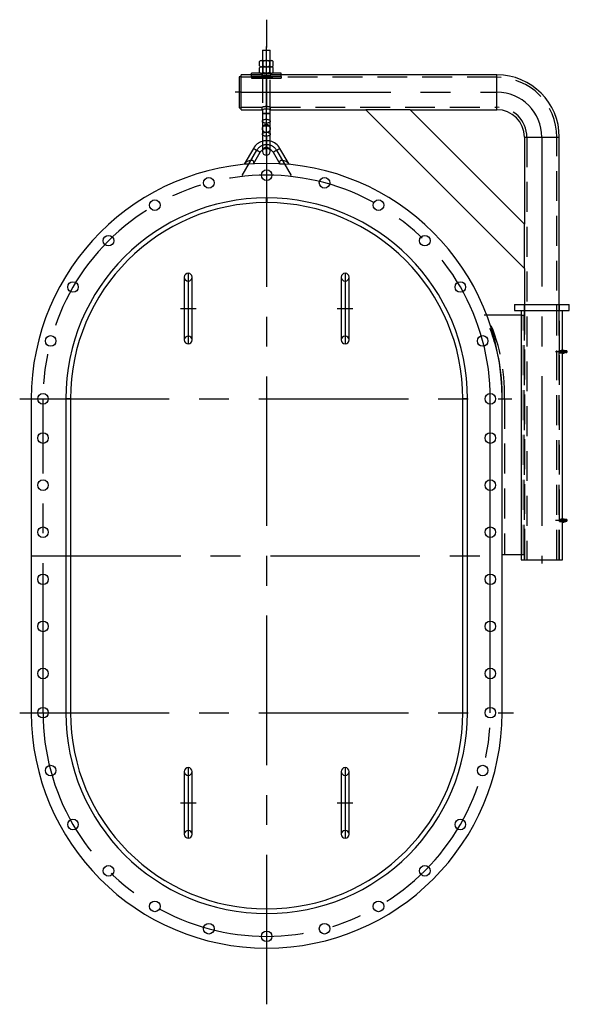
# Model space of a CAD drawing. Extents: x -1889 to 6398, y -470 to 1122.
# Drawn here: x -418.3 to -363.1, y 185.9 to 284.7 of the extents above; entities that cross this region are included whole.
import ezdxf

# ---------------------------------------------------------------- set-up
doc = ezdxf.new("R2010")
doc.units = 0
doc.header["$LTSCALE"] = 12
doc.header["$MEASUREMENT"] = 0
doc.linetypes.add('CENTER', pattern=[2, 1.25, -0.25, 0.25, -0.25])
doc.linetypes.add('HIDDEN', pattern=[0.375, 0.25, -0.125])
for name, color, linetype, lineweight in [('AM_0', 7, 'CONTINUOUS', 30), ('AM_3', 6, 'HIDDEN', 25), ('AM_7', 142, 'CENTER', 25)]:
    doc.layers.add(name, color=color, linetype=linetype, lineweight=lineweight)
for name, color, linetype in [('CENTER', 6, 'CENTER'), ('COVER', 3, 'CONTINUOUS'), ('EXTERNALS', 3, 'CONTINUOUS'), ('NECK', 242, 'CONTINUOUS')]:
    doc.layers.add(name, color=color, linetype=linetype)

msp = doc.modelspace()

# ---------------------------------------------------------------- linework, layer by layer
at = {"layer": 'AM_0'}
for p, q in [((-393.93994, 281.6147), (-393.93994, 280.59107)), ((-393.93994, 281.6147), (-393.15254, 281.6147)), ((-393.15254, 280.59107), (-393.15254, 281.6147)), ((-394.13679, 280.59107), (-394.22815, 280.49972)), ((-394.22815, 280.05251), (-394.22815, 280.49972)), ((-394.22815, 280.05251), (-394.13679, 279.96115)), ((-394.13679, 279.96115), (-394.22815, 279.86979)), ((-394.22815, 279.42259), (-394.22815, 279.86979)), ((-394.13679, 280.59107), (-394.05767, 280.59107)), ((-394.13679, 279.96115), (-394.05767, 279.96115)), ((-394.05767, 280.59107), (-393.54624, 280.59107)), ((-394.05767, 279.96115), (-393.54624, 279.96115)), ((-393.8872, 280.05251), (-393.8872, 280.49972)), ((-393.8872, 279.42259), (-393.8872, 279.86979)), ((-393.54624, 280.59107), (-393.03481, 280.59107)), ((-393.54624, 279.96115), (-393.03481, 279.96115)), ((-393.20529, 280.05251), (-393.20529, 280.49972)), ((-393.20529, 279.42259), (-393.20529, 279.86979)), ((-393.03481, 280.59107), (-392.95569, 280.59107)), ((-393.03481, 279.96115), (-392.95569, 279.96115)), ((-392.86433, 280.49972), (-392.95569, 280.59107)), ((-392.95569, 279.96115), (-392.86433, 280.05251)), ((-392.86433, 279.86979), (-392.95569, 279.96115)), ((-392.86433, 280.05251), (-392.86433, 280.49972)), ((-392.86433, 279.42259), (-392.86433, 279.86979)), ((-396.06593, 278.95722), (-396.26278, 278.95722)), ((-396.26278, 278.95722), (-396.26278, 275.84698)), ((-395.0423, 279.1521), (-396.06593, 279.1521)), ((-396.06593, 275.6521), (-396.06593, 279.1521)), ((-394.13679, 279.33123), (-395.0423, 279.33123)), ((-395.0423, 278.98235), (-395.0423, 279.33123)), ((-395.0423, 278.98235), (-395.0423, 278.83561)), ((-395.0423, 278.98235), (-392.05018, 278.98235)), ((-394.22815, 279.42259), (-394.13679, 279.33123)), ((-394.13679, 279.33123), (-394.05767, 279.33123)), ((-394.05767, 279.33123), (-393.54624, 279.33123)), ((-393.93994, 279.33123), (-393.93994, 279.32721)), ((-393.54624, 279.33123), (-393.03481, 279.33123)), ((-393.15254, 279.32719), (-393.15254, 279.33123)), ((-393.03481, 279.33123), (-392.95569, 279.33123)), ((-392.95569, 279.33123), (-392.86433, 279.42259)), ((-392.05018, 279.33123), (-392.95569, 279.33123)), ((-392.05018, 278.98235), (-392.05018, 279.33123)), ((-370.39664, 279.1521), (-392.05018, 279.1521)), ((-392.05018, 278.98235), (-392.05018, 278.83561)), ((-370.39664, 275.6521), (-370.39664, 279.1521)), ((-396.26278, 275.84698), (-396.06593, 275.84698)), ((-396.06593, 275.6521), (-393.97696, 275.6521)), ((-393.93994, 275.66119), (-393.93994, 275.27611)), ((-393.15254, 275.27611), (-393.15254, 275.6612)), ((-393.11831, 275.6521), (-383.57046, 275.6521)), ((-383.57046, 275.6521), (-367.64664, 259.72828)), ((-379.11624, 275.6521), (-383.57046, 275.6521)), ((-379.11624, 275.6521), (-370.39664, 275.6521)), ((-367.64664, 264.18249), (-379.11624, 275.6521)), ((-393.93994, 275.27611), (-393.93994, 274.49383)), ((-393.93994, 275.27611), (-393.15254, 275.27611)), ((-393.15254, 274.49383), (-393.15254, 275.27611)), ((-393.93994, 274.49383), (-393.93994, 273.19639)), ((-393.15254, 273.19639), (-393.15254, 274.49383)), ((-393.93994, 273.19639), (-393.93994, 271.47296)), ((-393.15254, 271.47296), (-393.15254, 273.19639)), ((-367.64664, 272.9021), (-367.64664, 264.18249)), ((-367.64664, 272.9021), (-364.14664, 272.9021)), ((-364.14664, 256.09107), (-364.14664, 272.9021)), ((-394.83722, 271.77327), (-395.7578, 270.17879)), ((-394.83722, 271.77327), (-394.15531, 271.37957)), ((-392.17778, 271.77327), (-392.85969, 271.37957)), ((-391.2572, 270.17879), (-392.17778, 271.77327)), ((-394.82022, 270.22792), (-394.15531, 271.37957)), ((-392.85969, 271.37957), (-392.19478, 270.22792)), ((-395.7578, 270.17879), (-395.75545, 270.17891)), ((-394.82257, 270.2278), (-395.75545, 270.17891)), ((-394.82257, 270.2278), (-394.82022, 270.22792)), ((-392.19243, 270.2278), (-392.19478, 270.22792)), ((-392.19243, 270.2278), (-391.25955, 270.17891)), ((-391.2572, 270.17879), (-391.25955, 270.17891)), ((-367.64664, 259.72828), (-367.64664, 264.18249)), ((-367.64664, 259.72828), (-367.64664, 256.09107)), ((-368.65254, 256.09107), (-368.65254, 255.50052)), ((-368.65254, 256.09107), (-363.14073, 256.09107)), ((-363.14073, 255.50052), (-363.14073, 256.09107)), ((-367.98325, 255.02808), (-371.42404, 255.02808)), ((-368.65254, 255.50052), (-363.14073, 255.50052)), ((-367.98325, 255.50052), (-367.98325, 230.50052)), ((-363.81002, 251.48453), (-363.81002, 255.50052)), ((-363.80726, 251.48477), (-363.81002, 251.48469)), ((-363.81002, 234.5554), (-363.81002, 251.2488)), ((-363.81002, 251.24864), (-363.80726, 251.24855)), ((-363.76789, 251.49068), (-363.80726, 251.49068)), ((-363.80726, 251.49068), (-363.80726, 251.24265)), ((-363.80726, 251.24265), (-363.76789, 251.24265)), ((-363.75558, 251.52578), (-363.76789, 251.50446)), ((-363.76789, 251.50446), (-363.76789, 251.486)), ((-363.76789, 251.486), (-363.76789, 251.36666)), ((-363.76789, 251.36666), (-363.76789, 251.24733)), ((-363.76789, 251.24733), (-363.76789, 251.22887)), ((-363.76789, 251.22887), (-363.75558, 251.20755)), ((-363.75558, 251.52578), (-363.66209, 251.52578)), ((-363.75558, 251.44622), (-363.66209, 251.44622)), ((-363.75558, 251.28711), (-363.66209, 251.28711)), ((-363.75558, 251.20755), (-363.66209, 251.20755)), ((-363.64978, 251.50446), (-363.66209, 251.52578)), ((-363.66209, 251.20755), (-363.64978, 251.22887)), ((-363.64978, 251.50446), (-363.64978, 251.486)), ((-363.64978, 251.486), (-363.64978, 251.36666)), ((-363.5671, 251.45761), (-363.64978, 251.47395)), ((-363.64978, 251.36666), (-363.64978, 251.24733)), ((-363.64978, 251.25938), (-363.5671, 251.27572)), ((-363.64978, 251.24733), (-363.64978, 251.22887)), ((-363.5671, 251.45761), (-363.5671, 251.27572)), ((-363.37419, 251.4454), (-363.48443, 251.45761)), ((-363.48443, 251.45761), (-363.48443, 251.27572)), ((-363.48443, 251.27572), (-363.37419, 251.28792)), ((-363.37419, 251.4454), (-363.37419, 251.28792)), ((-363.80726, 234.55564), (-363.81002, 234.55555)), ((-363.81002, 230.50052), (-363.81002, 234.31966)), ((-363.81002, 234.31951), (-363.80726, 234.31942)), ((-363.76789, 234.56155), (-363.80726, 234.56155)), ((-363.80726, 234.56155), (-363.80726, 234.31352)), ((-363.80726, 234.31352), (-363.76789, 234.31352)), ((-363.75558, 234.59664), (-363.76789, 234.57533)), ((-363.76789, 234.57533), (-363.76789, 234.55687)), ((-363.76789, 234.55687), (-363.76789, 234.43753)), ((-363.76789, 234.43753), (-363.76789, 234.3182)), ((-363.76789, 234.3182), (-363.76789, 234.29974)), ((-363.76789, 234.29974), (-363.75558, 234.27842)), ((-363.75558, 234.59664), (-363.66209, 234.59664)), ((-363.75558, 234.51709), (-363.66209, 234.51709)), ((-363.75558, 234.35797), (-363.66209, 234.35797)), ((-363.75558, 234.27842), (-363.66209, 234.27842)), ((-363.64978, 234.57533), (-363.66209, 234.59664)), ((-363.66209, 234.27842), (-363.64978, 234.29974)), ((-363.64978, 234.57533), (-363.64978, 234.55687)), ((-363.64978, 234.55687), (-363.64978, 234.43753)), ((-363.5671, 234.52848), (-363.64978, 234.54481)), ((-363.64978, 234.43753), (-363.64978, 234.3182)), ((-363.64978, 234.33025), (-363.5671, 234.34659)), ((-363.64978, 234.3182), (-363.64978, 234.29974)), ((-363.5671, 234.52848), (-363.5671, 234.34659)), ((-363.37419, 234.51627), (-363.48443, 234.52848)), ((-363.48443, 234.52848), (-363.48443, 234.34659)), ((-363.48443, 234.34659), (-363.37419, 234.35879)), ((-363.37419, 234.51627), (-363.37419, 234.35879)), ((-369.88545, 231.01233), (-367.98325, 231.01233)), ((-367.98325, 230.50052), (-365.89664, 230.50052)), ((-365.89664, 230.50052), (-363.81002, 230.50052))]:
    msp.add_line(p, q, dxfattribs=at)
at = {"layer": 'AM_0', "flags": 128}
for points in [[(-393.93994, 274.49383), (-393.93283, 274.53179), (-393.91174, 274.56838), (-393.87744, 274.60227), (-393.83118, 274.63225), (-393.77461, 274.65722), (-393.70979, 274.67629), (-393.63906, 274.68876), (-393.56497, 274.69419), (-393.49021, 274.69237), (-393.41747, 274.68338), (-393.34939, 274.66754), (-393.28842, 274.64542), (-393.23677, 274.61782), (-393.19631, 274.58574), (-393.16849, 274.55034), (-393.15432, 274.5129), (-393.15254, 274.49383)], [(-393.93994, 273.19639), (-393.93283, 273.23436), (-393.91174, 273.27094), (-393.87744, 273.30484), (-393.83118, 273.33481), (-393.77461, 273.35979), (-393.70979, 273.37885), (-393.63906, 273.39133), (-393.56497, 273.39675), (-393.49021, 273.39494), (-393.41747, 273.38595), (-393.34939, 273.37011), (-393.28842, 273.34799), (-393.23677, 273.32039), (-393.19631, 273.28831), (-393.16849, 273.25291), (-393.15432, 273.21546), (-393.15254, 273.19639)], [(-363.76789, 251.486), (-363.76409, 251.50756), (-363.75558, 251.52578)], [(-363.75558, 251.44622), (-363.76554, 251.46912), (-363.76789, 251.486)], [(-363.76789, 251.36666), (-363.76409, 251.40979), (-363.75558, 251.44622)], [(-363.75558, 251.28711), (-363.76554, 251.33291), (-363.76789, 251.36666)], [(-363.76789, 251.24733), (-363.76409, 251.26889), (-363.75558, 251.28711)], [(-363.75558, 251.20755), (-363.76554, 251.23045), (-363.76789, 251.24733)], [(-363.66209, 251.52578), (-363.65213, 251.50288), (-363.64978, 251.486)], [(-363.64978, 251.486), (-363.65359, 251.46444), (-363.66209, 251.44622)], [(-363.66209, 251.44622), (-363.65213, 251.40042), (-363.64978, 251.36666)], [(-363.64978, 251.36666), (-363.65359, 251.32354), (-363.66209, 251.28711)], [(-363.66209, 251.28711), (-363.65213, 251.26421), (-363.64978, 251.24733)], [(-363.64978, 251.24733), (-363.65359, 251.22577), (-363.66209, 251.20755)], [(-363.76789, 234.55687), (-363.76409, 234.57843), (-363.75558, 234.59664)], [(-363.75558, 234.51709), (-363.76554, 234.53999), (-363.76789, 234.55687)], [(-363.76789, 234.43753), (-363.76409, 234.48066), (-363.75558, 234.51709)], [(-363.75558, 234.35797), (-363.76554, 234.40378), (-363.76789, 234.43753)], [(-363.76789, 234.3182), (-363.76409, 234.33976), (-363.75558, 234.35797)], [(-363.75558, 234.27842), (-363.76554, 234.30132), (-363.76789, 234.3182)], [(-363.66209, 234.59664), (-363.65213, 234.57374), (-363.64978, 234.55687)], [(-363.64978, 234.55687), (-363.65359, 234.5353), (-363.66209, 234.51709)], [(-363.66209, 234.51709), (-363.65213, 234.47128), (-363.64978, 234.43753)], [(-363.64978, 234.43753), (-363.65359, 234.3944), (-363.66209, 234.35797)], [(-363.66209, 234.35797), (-363.65213, 234.33507), (-363.64978, 234.3182)], [(-363.64978, 234.3182), (-363.65359, 234.29663), (-363.66209, 234.27842)]]:
    msp.add_lwpolyline(points, dxfattribs=at)
at = {"layer": 'AM_0'}
for centre, radius, start, end in [((-394.03984, 280.35305), 0.23869, 94.2859267, 142.0876441), ((-394.03893, 280.20086), 0.24044, 218.0965222, 265.529907), ((-394.03984, 279.72313), 0.23869, 94.2859267, 142.0876441), ((-394.07641, 280.35137), 0.24044, 38.0965222, 85.529907), ((-394.07551, 280.19918), 0.23869, 274.2859267, 322.0876441), ((-394.07641, 279.72145), 0.24044, 38.0965222, 85.529907), ((-393.5264, 279.8351), 0.75624, 91.5038136, 118.4961864), ((-393.52619, 280.7179), 0.75701, 241.517805, 268.482195), ((-393.5264, 279.20518), 0.75624, 91.5038136, 118.4961864), ((-393.56598, 279.83549), 0.75584, 61.4965697, 88.5034303), ((-393.56577, 280.71594), 0.75504, 271.48194, 298.51806), ((-393.56598, 279.20557), 0.75584, 61.4965697, 88.5034303), ((-393.01607, 280.35137), 0.24044, 94.470093, 141.9034778), ((-393.01697, 280.19918), 0.23869, 217.9123559, 265.7140733), ((-393.01607, 279.72145), 0.24044, 94.470093, 141.9034778), ((-393.05265, 280.35305), 0.23869, 37.9123559, 85.7140733), ((-393.05355, 280.20086), 0.24044, 274.470093, 321.9034778), ((-393.05265, 279.72313), 0.23869, 37.9123559, 85.7140733), ((-394.03893, 279.57094), 0.24044, 218.0965222, 265.529907), ((-394.07551, 279.56926), 0.23869, 274.2859267, 322.0876441), ((-393.54621, 281.23667), 1.94975, 257.9212564, 282.2396569), ((-393.52619, 280.08797), 0.75701, 241.517805, 268.482195), ((-393.56577, 280.08602), 0.75504, 271.48194, 298.51806), ((-393.01697, 279.56926), 0.23869, 217.9123559, 265.7140733), ((-393.05355, 279.57094), 0.24044, 274.470093, 321.9034778), ((-370.39664, 272.9021), 6.25, 0, 90), ((-393.53938, 273.9025), 1.80404, 90.2179846, 104.0374702), ((-393.55459, 273.89074), 1.81581, 76.0973894, 89.7364421), ((-370.39664, 272.9021), 2.75, 0, 90), ((-393.5075, 271.00556), 1.53543, 106.358255, 150), ((-393.5075, 271.00556), 1.53543, 30, 76.6335601), ((-393.5075, 271.00556), 0.74803, 125.3175904, 150), ((-393.54624, 271.47296), 0.3937, 180, 0), ((-393.5075, 271.00556), 0.74803, 30, 61.6716756), ((-363.52577, 251.32204), 0.14173, 73.0422367, 106.9577633), ((-363.52577, 251.41129), 0.14173, 253.0422367, 286.9577633), ((-388.42386, 247.09548), 18.54395, 358.5995134, 11.589831), ((-363.52577, 234.39291), 0.14173, 73.0422367, 106.9577633), ((-363.52577, 234.48216), 0.14173, 253.0422367, 286.9577633)]:
    msp.add_arc(centre, radius, start, end, dxfattribs=at)
for centre, major_axis, start_param, end_param in [((-395.31248, 270.1627), (0.49746, 0.30484), 5.59795456, 8.53921238), ((-391.70252, 270.1627), (0.49746, -0.30484), 0.88556558, 3.8268234)]:
    msp.add_ellipse(centre, major_axis=major_axis, ratio=0.5429557, start_param=start_param, end_param=end_param, dxfattribs=at)
at = {"layer": 'AM_3'}
for p, q in [((-393.93994, 280.59107), (-393.93994, 279.33123)), ((-393.88667, 280.59107), (-393.88667, 279.96115)), ((-393.88667, 279.96115), (-393.88667, 279.33123)), ((-393.20581, 279.96115), (-393.20581, 280.59107)), ((-393.20581, 279.33123), (-393.20581, 279.96115)), ((-393.15254, 279.33123), (-393.15254, 280.59107)), ((-393.97434, 278.90407), (-396.06593, 278.90407)), ((-393.97418, 279.1521), (-395.0423, 279.1521)), ((-393.95414, 279.13438), (-395.0423, 279.13438)), ((-395.0423, 278.83561), (-395.0423, 278.8211)), ((-395.0423, 278.8211), (-392.05018, 278.8211)), ((-393.97931, 279.1521), (-393.97931, 278.90265)), ((-393.95963, 279.33123), (-393.95963, 279.13308)), ((-393.93994, 279.32721), (-393.93994, 275.66119)), ((-393.57817, 278.84183), (-393.50065, 278.8423)), ((-393.57578, 279.09889), (-393.49185, 279.09956)), ((-393.15254, 275.6612), (-393.15254, 279.32719)), ((-393.13286, 279.13438), (-393.13286, 279.33123)), ((-392.05018, 279.13438), (-393.13286, 279.13438)), ((-370.39664, 278.90407), (-393.11637, 278.90407)), ((-392.05018, 279.1521), (-393.11552, 279.1521)), ((-393.11317, 278.90317), (-393.11317, 279.1521)), ((-392.05018, 278.83561), (-392.05018, 278.8211)), ((-396.06593, 275.90013), (-393.97611, 275.90013)), ((-393.97931, 275.90103), (-393.97931, 275.6521)), ((-393.5167, 275.70531), (-393.60063, 275.70464)), ((-393.51432, 275.96237), (-393.59183, 275.9619)), ((-393.11814, 275.90013), (-370.39664, 275.90013)), ((-393.11317, 275.6521), (-393.11317, 275.90154)), ((-393.15254, 275.27611), (-393.93994, 275.27611)), ((-393.81844, 274.04066), (-393.27405, 274.04066)), ((-393.74412, 274.09679), (-393.76439, 274.08417)), ((-367.3986, 272.9021), (-367.3986, 230.50052)), ((-364.39467, 230.50052), (-364.39467, 272.9021)), ((-394.15531, 271.37957), (-394.83722, 271.77327)), ((-392.85969, 271.37957), (-392.17778, 271.77327)), ((-393.54781, 266.7997), (-393.54687, 266.32726)), ((-393.46813, 266.32726), (-393.46718, 266.7997)), ((-367.66829, 256.09107), (-367.66829, 255.50052)), ((-367.64664, 256.09107), (-367.64664, 230.50052)), ((-364.14664, 230.50052), (-364.14664, 256.09107)), ((-364.12498, 255.50052), (-364.12498, 256.09107)), ((-371.42404, 255.02808), (-371.67671, 255.02808)), ((-367.91506, 255.02808), (-367.98325, 255.02808)), ((-367.91506, 231.01233), (-367.91506, 255.02808)), ((-367.91506, 255.02808), (-367.67017, 255.02808)), ((-367.67017, 231.01233), (-367.67017, 255.02808)), ((-367.66829, 255.50052), (-367.66829, 230.50052)), ((-364.12498, 251.46588), (-364.12498, 255.50052)), ((-363.81002, 251.46716), (-364.12505, 251.46716)), ((-364.12499, 251.26616), (-363.81002, 251.26616)), ((-364.12498, 234.53675), (-364.12498, 251.2663)), ((-363.94507, 251.48047), (-363.96474, 251.46017)), ((-363.96474, 251.46017), (-363.96474, 251.27316)), ((-363.96474, 251.27316), (-363.94507, 251.25286)), ((-363.81002, 251.48469), (-363.94507, 251.48047)), ((-363.94507, 251.48047), (-363.94507, 251.25286)), ((-363.94507, 251.25286), (-363.81002, 251.24864)), ((-363.81002, 251.46588), (-363.81002, 251.48453)), ((-363.81002, 251.2488), (-363.81002, 251.26631)), ((-373.35002, 246.64226), (-373.82246, 246.64226)), ((-369.88545, 246.64226), (-369.64055, 246.64226)), ((-369.64055, 246.64226), (-369.64055, 231.01233)), ((-363.81002, 234.53803), (-364.12505, 234.53803)), ((-364.12499, 234.33703), (-363.81002, 234.33703)), ((-364.12498, 230.50052), (-364.12498, 234.33717)), ((-363.94507, 234.55133), (-363.96474, 234.53103)), ((-363.96474, 234.53103), (-363.96474, 234.34403)), ((-363.96474, 234.34403), (-363.94507, 234.32373)), ((-363.81002, 234.55555), (-363.94507, 234.55133)), ((-363.94507, 234.55133), (-363.94507, 234.32373)), ((-363.94507, 234.32373), (-363.81002, 234.31951)), ((-363.81002, 234.53675), (-363.81002, 234.5554)), ((-363.81002, 234.31966), (-363.81002, 234.33718)), ((-367.98325, 231.01233), (-367.91506, 231.01233)), ((-367.91506, 231.01233), (-367.67017, 231.01233)), ((-413.66498, 215.14619), (-413.19254, 215.14619)), ((-373.82246, 215.14619), (-373.35002, 215.14619))]:
    msp.add_line(p, q, dxfattribs=at)
at = {"layer": 'AM_3', "flags": 128}
for points in [[(-393.15254, 274.49383), (-393.15432, 274.47476), (-393.16849, 274.43732), (-393.19631, 274.40192), (-393.23677, 274.36984), (-393.28842, 274.34224), (-393.34939, 274.32012), (-393.41747, 274.30428), (-393.49021, 274.29529), (-393.56497, 274.29347), (-393.63906, 274.2989), (-393.70979, 274.31137), (-393.77461, 274.33044), (-393.83118, 274.35541), (-393.87744, 274.38538), (-393.91174, 274.41928), (-393.93283, 274.45587), (-393.93994, 274.49383), (-393.93994, 274.49383)], [(-393.25037, 273.49431), (-393.35147, 273.41409), (-393.41159, 273.38647), (-393.479, 273.36845), (-393.60272, 273.36672), (-393.70985, 273.39829), (-393.80626, 273.45965), (-393.88699, 273.5539), (-393.93443, 273.6768), (-393.9399, 273.74243), (-393.93179, 273.8099), (-393.91139, 273.87104), (-393.87764, 273.92994), (-393.78352, 274.02101), (-393.66469, 274.07569), (-393.53581, 274.09181), (-393.41018, 274.07033), (-393.29961, 274.0145), (-393.21451, 273.92947), (-393.16372, 273.82214), (-393.1545, 273.70121), (-393.192, 273.57788), (-393.25037, 273.49431)], [(-393.71013, 274.11099), (-393.73544, 274.10165), (-393.81844, 274.04066)], [(-393.33326, 274.08755), (-393.38329, 274.11482), (-393.39248, 274.11886)], [(-393.27405, 274.04066), (-393.32558, 274.08241), (-393.37094, 274.10765)], [(-393.15254, 273.19639), (-393.15432, 273.17733), (-393.16849, 273.13988), (-393.19631, 273.10448), (-393.23677, 273.0724), (-393.28842, 273.0448), (-393.34939, 273.02268), (-393.41747, 273.00684), (-393.49021, 272.99785), (-393.56497, 272.99604), (-393.63906, 273.00146), (-393.70979, 273.01394), (-393.77461, 273.033), (-393.83118, 273.05797), (-393.87744, 273.08795), (-393.91174, 273.12184), (-393.93283, 273.15843), (-393.93994, 273.19639), (-393.93994, 273.19639)], [(-364.12783, 251.36666), (-364.12752, 251.3999), (-364.12672, 251.42939), (-364.12579, 251.45184), (-364.12512, 251.4647), (-364.12502, 251.4665), (-364.12553, 251.45707), (-364.12642, 251.43747), (-364.12731, 251.40987), (-364.1278, 251.37738), (-364.12769, 251.3445)], [(-364.12499, 251.2663), (-364.12498, 251.26617), (-364.12531, 251.27209), (-364.12611, 251.28864), (-364.12705, 251.314), (-364.12771, 251.34532), (-364.12783, 251.36666)], [(-363.81244, 251.36666), (-363.81218, 251.39991), (-363.8115, 251.4294), (-363.8107, 251.45185), (-363.81014, 251.4647), (-363.81005, 251.4665), (-363.81048, 251.45705), (-363.81124, 251.43744), (-363.812, 251.40982), (-363.81242, 251.37734), (-363.81232, 251.34452)], [(-363.81003, 251.26631), (-363.81002, 251.26617), (-363.8103, 251.27212), (-363.81099, 251.28871), (-363.81178, 251.31409), (-363.81233, 251.34542), (-363.81244, 251.36666)], [(-364.12783, 234.43753), (-364.12752, 234.47077), (-364.12672, 234.50025), (-364.12579, 234.52271), (-364.12512, 234.53556), (-364.12502, 234.53736), (-364.12553, 234.52793), (-364.12642, 234.50834), (-364.12731, 234.48073), (-364.1278, 234.44825), (-364.12769, 234.41536)], [(-364.12499, 234.33717), (-364.12498, 234.33703), (-364.12531, 234.34296), (-364.12611, 234.35951), (-364.12705, 234.38487), (-364.12771, 234.41619), (-364.12783, 234.43753)], [(-363.81244, 234.43753), (-363.81218, 234.47078), (-363.8115, 234.50027), (-363.8107, 234.52272), (-363.81014, 234.53557), (-363.81005, 234.53736), (-363.81048, 234.52792), (-363.81124, 234.5083), (-363.812, 234.48069), (-363.81242, 234.4482), (-363.81232, 234.41538)], [(-363.81003, 234.33718), (-363.81002, 234.33703), (-363.8103, 234.34299), (-363.81099, 234.35957), (-363.81178, 234.38496), (-363.81233, 234.41628), (-363.81244, 234.43753)]]:
    msp.add_lwpolyline(points, dxfattribs=at)
at = {"layer": 'AM_3'}
for centre, radius, start, end in [((-393.53455, 280.42093), 1.58069, 253.8455818, 269.5761476), ((-393.53789, 280.91346), 1.81581, 256.0973894, 269.7364421), ((-393.5462, 280.84019), 1.75517, 256.5601736, 283.6210823), ((-393.55311, 280.90169), 1.80404, 270.2179846, 284.0374702), ((-393.55605, 280.40812), 1.56787, 270.3582916, 286.2857801), ((-370.39664, 272.9021), 6.00197, 0, 90), ((-393.53644, 274.39608), 1.56787, 90.3582916, 106.2857801), ((-393.55793, 274.38327), 1.58069, 73.8455818, 89.5761476), ((-370.39664, 272.9021), 2.99803, 0, 90), ((-393.54624, 273.75615), 0.39374, 46.2668369, 133.7331631), ((-393.5075, 271.00556), 1.53543, 76.6335601, 106.358255), ((-393.54624, 271.47296), 0.3937, 0, 180), ((-393.5075, 271.00556), 0.74803, 61.6716756, 125.3175904), ((-387.91626, 247.20902), 18.02389, 11.5604406, 25.7100157), ((-387.93126, 247.11948), 18.29693, 358.5054359, 25.6095905)]:
    msp.add_arc(centre, radius, start, end, dxfattribs=at)
at = {"layer": 'AM_7'}
for p, q in [((-393.54624, 282.0084), (-393.54624, 271.07926)), ((-396.06593, 277.4021), (-396.65648, 277.4021)), ((-396.06593, 277.4021), (-370.39664, 277.4021)), ((-365.89664, 272.9021), (-365.89664, 230.10682)), ((-395.95465, 269.05043), (-394.49627, 271.57642)), ((-392.51873, 271.57642), (-391.06035, 269.05043)), ((-363.41874, 251.36666), (-364.52154, 251.36666)), ((-363.41874, 234.43753), (-364.52154, 234.43753))]:
    msp.add_line(p, q, dxfattribs=at)
for centre, radius, start, end in [((-370.39664, 272.9021), 4.5, 0, 90), ((-393.5075, 271.00556), 1.14173, 30, 150)]:
    msp.add_arc(centre, radius, start, end, dxfattribs=at)
at = {"layer": 'CENTER'}
for p, q in [((-393.5075, 185.88549), (-393.5075, 284.68539)), ((-401.38152, 259.24068), (-401.38152, 257.66588)), ((-385.63348, 259.24068), (-385.63348, 257.66588)), ((-401.38152, 257.66588), (-401.38152, 253.72887)), ((-385.63348, 257.66588), (-385.63348, 253.72887)), ((-402.16892, 255.69737), (-400.59411, 255.69737)), ((-386.42089, 255.69737), (-384.84608, 255.69737)), ((-401.38152, 253.72887), (-401.38152, 252.15407)), ((-385.63348, 253.72887), (-385.63348, 252.15407)), ((-418.29057, 246.64226), (-368.92065, 246.64226)), ((-415.94844, 215.14619), (-415.94844, 246.64226)), ((-417.12955, 230.89422), (-369.88545, 230.89422)), ((-418.29057, 215.14619), (-368.72443, 215.14619)), ((-401.38152, 209.63438), (-401.38152, 207.66588)), ((-385.63348, 209.63438), (-385.63348, 208.05958)), ((-401.38152, 208.45328), (-401.38152, 204.12257)), ((-385.63348, 208.05958), (-385.63348, 204.12257)), ((-402.16892, 206.09107), (-400.59411, 206.09107)), ((-386.42089, 206.09107), (-384.84608, 206.09107)), ((-401.38152, 204.12257), (-401.38152, 202.54777)), ((-385.63348, 204.12257), (-385.63348, 202.54777))]:
    msp.add_line(p, q, dxfattribs=at)
for centre, start, end in [((-393.5075, 246.64226), 0, 180.0651076), ((-393.5075, 215.14619), 179.9348924, 0)]:
    msp.add_arc(centre, 22.44094, start, end, dxfattribs=at)
at = {"layer": 'COVER'}
for p, q in [((-417.12955, 246.64226), (-417.12955, 215.14619)), ((-413.19254, 246.64226), (-413.66498, 246.64226)), ((-371.06655, 215.14619), (-371.06655, 246.64226)), ((-369.88545, 215.14619), (-369.88545, 246.64226))]:
    msp.add_line(p, q, dxfattribs=at)
for centre in [(-399.31564, 268.31854), (-393.5075, 269.0832), (-387.69936, 268.31854), (-404.72797, 266.07668), (-382.28703, 266.07668), (-409.37564, 262.5104), (-377.63936, 262.5104), (-412.94193, 257.86273), (-374.07307, 257.86273), (-415.18379, 252.4504), (-371.83121, 252.4504), (-415.94844, 246.64226), (-371.06655, 246.64226), (-415.94844, 242.70525), (-371.06655, 242.70525), (-415.94844, 237.98084), (-371.06655, 237.98084), (-415.94844, 233.25643), (-371.06655, 233.25643), (-415.94844, 228.53202), (-371.06655, 228.53202), (-415.94844, 223.80761), (-371.06655, 223.80761), (-415.94844, 219.0832), (-371.06655, 219.0832), (-415.94844, 215.14619), (-371.06655, 215.14619), (-415.18379, 209.33805), (-371.83121, 209.33805), (-412.94193, 203.92572), (-374.07307, 203.92572), (-409.37564, 199.27805), (-377.63936, 199.27805), (-404.72797, 195.71176), (-382.28703, 195.71176), (-399.31564, 193.4699), (-387.69936, 193.4699), (-393.5075, 192.70525)]:
    msp.add_circle(centre, 0.5315, dxfattribs=at)
for centre, radius, start, end in [((-393.5075, 246.64226), 23.62205, 0, 180), ((-385.63348, 258.84698), 0.3937, 180, 0), ((-393.5075, 215.14619), 23.62205, 180, 0)]:
    msp.add_arc(centre, radius, start, end, dxfattribs=at)
at = {"layer": 'EXTERNALS'}
for p, q in [((-401.77522, 258.84698), (-401.77522, 257.66588)), ((-400.98781, 257.66588), (-400.98781, 258.84698)), ((-386.02718, 258.84698), (-386.02718, 257.66588)), ((-385.23978, 257.66588), (-385.23978, 258.84698)), ((-401.77522, 257.66588), (-401.77522, 253.72887)), ((-400.98781, 253.72887), (-400.98781, 257.66588)), ((-386.02718, 257.66588), (-386.02718, 253.72887)), ((-385.23978, 253.72887), (-385.23978, 257.66588)), ((-401.77522, 253.72887), (-401.77522, 252.54777)), ((-400.98781, 252.54777), (-400.98781, 253.72887)), ((-386.02718, 253.72887), (-386.02718, 252.54777)), ((-385.23978, 252.54777), (-385.23978, 253.72887)), ((-401.77522, 209.24068), (-401.77522, 208.05958)), ((-400.98781, 208.05958), (-400.98781, 209.24068)), ((-386.02718, 209.24068), (-386.02718, 208.05958)), ((-385.23978, 208.05958), (-385.23978, 209.24068)), ((-401.77522, 208.05958), (-401.77522, 204.12257)), ((-400.98781, 204.12257), (-400.98781, 208.05958)), ((-386.02718, 208.05958), (-386.02718, 204.12257)), ((-385.23978, 204.12257), (-385.23978, 208.05958)), ((-401.77522, 204.12257), (-401.77522, 202.94147)), ((-400.98781, 202.94147), (-400.98781, 204.12257)), ((-386.02718, 204.12257), (-386.02718, 202.94147)), ((-385.23978, 202.94147), (-385.23978, 204.12257))]:
    msp.add_line(p, q, dxfattribs=at)
for centre, start, end in [((-401.38152, 258.84698), 0, 180), ((-385.63348, 258.84698), 0, 180), ((-401.38152, 258.84698), 180, 0), ((-401.38152, 252.54777), 0, 180), ((-385.63348, 252.54777), 0, 180), ((-401.38152, 252.54777), 180, 0), ((-385.63348, 252.54777), 180, 0), ((-401.38152, 209.24068), 0, 180), ((-385.63348, 209.24068), 0, 180), ((-401.38152, 209.24068), 180, 0), ((-385.63348, 209.24068), 180, 0), ((-401.38152, 202.94147), 0, 180), ((-401.38152, 202.94147), 180, 0), ((-385.63348, 202.94147), 0, 180), ((-385.63348, 202.94147), 180, 0)]:
    msp.add_arc(centre, 0.3937, start, end, dxfattribs=at)
at = {"layer": 'NECK'}
for p, q in [((-413.66498, 246.64226), (-413.66498, 215.14619)), ((-413.19254, 246.64226), (-413.19254, 215.14619)), ((-373.82246, 215.14619), (-373.82246, 246.64226)), ((-373.35002, 215.14619), (-373.35002, 246.64226))]:
    msp.add_line(p, q, dxfattribs=at)
for centre, radius, start, end in [((-393.5075, 246.64226), 20.15748, 0, 180), ((-393.5075, 246.64226), 19.68504, 90.1145918, 180), ((-393.5075, 246.64226), 19.68504, 0, 89.8854086), ((-393.5075, 215.14619), 20.15748, 180, 0), ((-393.5075, 215.14619), 19.68504, 180, 0)]:
    msp.add_arc(centre, radius, start, end, dxfattribs=at)

doc.saveas('drawing.dxf')
